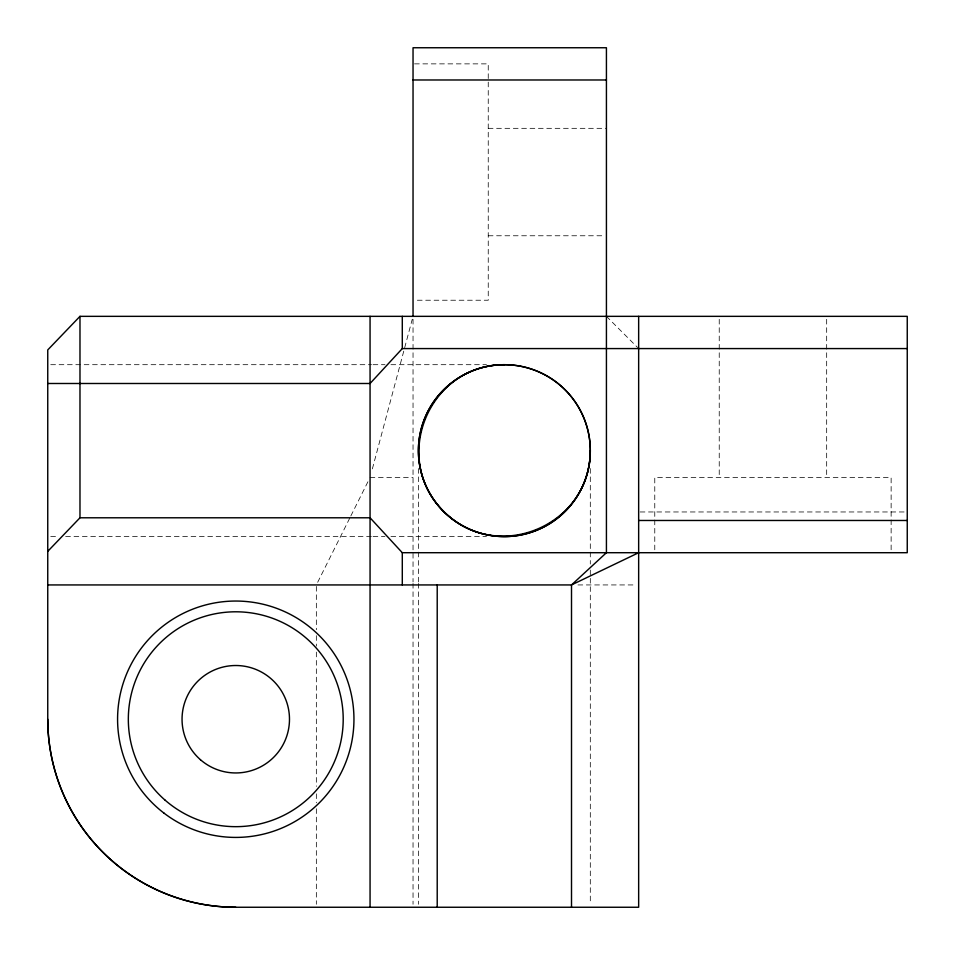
<?xml version="1.0" encoding="UTF-8"?>
<svg xmlns="http://www.w3.org/2000/svg" width="955" height="955" viewBox="0 0 955 955"><rect width="100%" height="100%" fill="white"/><g stroke="black" fill="none" stroke-linecap="round" stroke-linejoin="round"><path stroke-width="0.72" stroke-dasharray="4.78 3.58" d="M372.366 468.869L412.274 319.221M317.669 582.287L350.163 517.288M350.831 515.963L368.737 480.15M414.518 63.866L488.244 63.866L488.244 300.228L414.518 300.228M488.244 128.328L606.425 128.328M488.244 235.766L603.465 235.766M50.734 364.691L371.555 364.691M373.047 364.691L384.984 364.691M390.953 364.691L486.453 364.691M370.062 477.5L413.038 477.5M640.148 511.964L904.266 511.964M50.734 536.591L58.195 536.591M65.656 536.591L371.555 536.591M373.047 536.591L384.984 536.591M390.953 536.591L486.453 536.591M577.966 584.938L635.696 584.938M606.425 316.344L637.618 347.536M891.134 549.758L891.134 477.5L654.772 477.5L654.772 549.758M826.672 319.328L826.672 477.5M719.234 319.328L719.234 477.5M590.309 468.547L590.309 564.047M590.309 570.016L590.309 904.266M418.409 468.547L418.409 581.953M418.409 583.445L418.409 904.266M413.038 319.328L413.038 581.953M413.038 583.445L413.038 904.266M316.344 586.43L316.344 629.703M316.344 635.672L316.344 646.117M316.344 652.086L316.344 786.383M316.344 793.844L316.344 802.797M316.344 808.766L316.344 904.266"/><path stroke-width="1.43" d="M590.309 450.641A85.95 85.95 0 0 1 461.384 525.071A85.95 85.95 0 0 1 461.384 376.21A85.95 85.95 0 0 1 590.309 450.641C590.476 525.93 496.696 564.775 443.586 511.414C390.225 458.305 429.07 364.524 504.359 364.691M402.294 316.344L402.294 348.575L370.062 383.492L47.75 383.492M47.75 551.357L79.981 517.789L370.062 517.789L402.294 552.706L907.25 552.706L907.25 316.344L79.981 316.344L47.75 349.924L47.75 719.234A188.016 188.016 0 0 0 235.766 907.25L638.656 907.25L638.656 316.344M638.656 552.706L571.508 584.938L47.75 584.938M413.038 79.981L606.425 79.981M402.294 348.575L907.25 348.575M638.656 520.475L907.25 520.475M571.508 907.25L571.508 584.938L606.425 552.706L606.425 47.75L413.038 47.75L413.038 316.344M437.211 584.938L437.211 907.25M402.294 552.706L402.294 584.938M370.062 316.344L370.062 907.25M79.981 316.344L79.981 517.789M235.766 907.25A188.016 188.016 0 0 1 47.75 719.234M164.021 813.147A118.181 118.181 0 0 0 352.968 734.419A118.181 118.181 0 0 0 190.308 610.138A118.181 118.181 0 0 0 164.021 813.147M165.167 800.218A107.438 107.438 0 0 0 341.198 739.886A107.438 107.438 0 0 0 200.932 617.599A107.438 107.438 0 0 0 165.167 800.218M200.466 759.726A53.719 53.719 0 0 0 288.482 729.56A53.719 53.719 0 0 0 218.349 668.416A53.719 53.719 0 0 0 200.466 759.726M443.586 511.414A85.95 85.95 0 0 0 587.385 472.88A85.95 85.95 0 0 0 482.12 367.615A85.95 85.95 0 0 0 443.586 511.414"/></g></svg>
